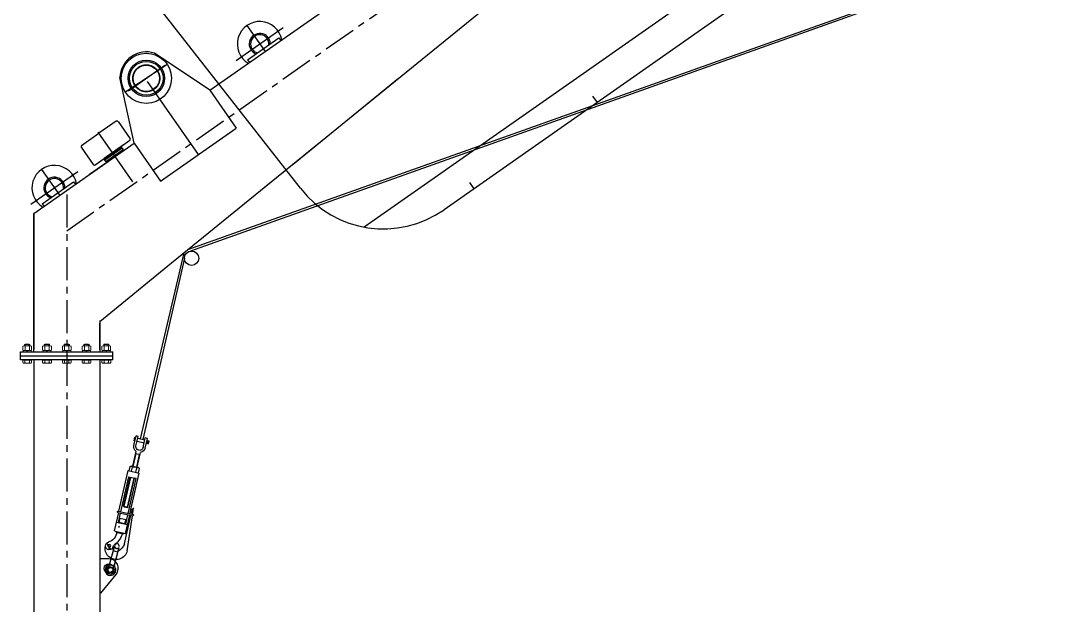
# Model space of a CAD drawing. Header units: millimetres. Extents: x -1838618 to -1600818, y -1770412 to -1553248.
# Drawn here: x -1829074 to -1825175, y -1643743 to -1641528 of the extents above; entities that cross this region are included whole.
import ezdxf

# ---------------------------------------------------------------- set-up
doc = ezdxf.new("R2010")
doc.units = ezdxf.units.MM
doc.header["$LTSCALE"] = 100
for name, pattern in [('CENTER', [2, 1.25, -0.25, 0.25, -0.25]), ('CENTER2', [28.575, 19.05, -3.175, 3.175, -3.175]), ('CENTERX2', [4, 2.5, -0.5, 0.5, -0.5]), ('DASHED', [0.75, 0.5, -0.25]), ('KM_SOLID', [0]), ('PHANTOM2', [31.75, 15.875, -3.175, 3.175, -3.175, 3.175, -3.175])]:
    doc.linetypes.add(name, pattern=pattern)
doc.layers.add('1轮廓实线层', color=255, linetype='KM_SOLID', lineweight=13)
for name, color, linetype in [('2细线层', 3, 'Continuous'), ('CENTER', 6, 'CENTER2'), ('DRAWING', 7, 'Continuous'), ('EQUIP', 7, 'Continuous'), ('HIDDEN0', 125, 'DASHED'), ('PV-ADF', 7, 'Continuous'), ('SOLID', 7, 'Continuous')]:
    doc.layers.add(name, color=color, linetype=linetype)

# ---------------------------------------------------------------- blocks, each defined once
blk = doc.blocks.new('dae')
at = {"color": 7}
for p, q in [((133838.6, 11001.4), (133859.5, 11022.2)), ((133856.1, 11018.8), (133850.8, 11024.2)), ((133856.1, 11018.8), (133850.8, 11024.2)), ((133922.2, 11012.5), (133911.6, 10878.5)), ((133905.6, 10988.7), (133905.6, 10878.5)), ((133861.3, 10949.5), (133858.3, 10949.5)), ((133858.3, 10949.5), (133858.3, 10878.5)), ((133861.3, 10949.5), (133901.1, 10949.5)), ((133865.2, 10952.5), (133865.2, 10949.5)), ((133865.2, 10952.5), (133894.2, 10952.5)), ((133894.2, 10952.5), (133894.2, 10949.5)), ((133905.6, 10952.7), (133901.1, 10948.2)), ((133901.1, 10949.5), (133901.1, 10878.5)), ((133901.1, 10949.5), (133901.1, 10878.5)), ((133901.1, 10928.9), (133905.6, 10924.5)), ((133901.1, 10928.9), (133905.6, 10924.5)), ((133905.6, 10917.3), (133901.1, 10912.8)), ((133905.6, 10917.3), (133901.1, 10912.8)), ((133855, 10878.5), (133912.9, 10878.5)), ((133858.3, 10915.2), (133901.1, 10915.2)), ((133865.4, 10915.2), (133865.4, 10878.5)), ((133894, 10915.2), (133894, 10878.5)), ((133855, 10873.5), (133913.5, 10873.5)), ((133858.3, 10873.5), (133858.3, 10715)), ((133865.4, 10873.5), (133865.4, 10738.6)), ((133873.2, 10852.9), (133871.2, 10850.9)), ((133871.2, 10850.9), (133871.2, 10738.6)), ((133871.2, 10850.9), (133879.7, 10850.9)), ((133872.9, 10850.9), (133872.9, 10738.6)), ((133873.2, 10852.9), (133886.2, 10852.9)), ((133888.2, 10850.9), (133879.7, 10850.9)), ((133886.2, 10852.9), (133888.2, 10850.9)), ((133886.5, 10850.9), (133886.5, 10738.6)), ((133888.2, 10850.9), (133888.2, 10738.6)), ((133894, 10873.5), (133894, 10738.6)), ((133901.1, 10873.5), (133901.1, 10715)), ((133901.1, 10873.5), (133901.1, 10767.4)), ((133905.6, 10873.5), (133905.6, 10858.5)), ((133911.2, 10873.5), (133910, 10859.4)), ((133865.4, 10738.6), (133871.2, 10738.6)), ((133871.2, 10738.6), (133888.2, 10738.6)), ((133894, 10738.6), (133888.2, 10738.6)), ((133858.3, 10715), (133901.1, 10715)), ((133862, 10715), (133862, 10698.4)), ((133865.8, 10695.8), (133867.1, 10695.8)), ((133866.8, 10695.8), (133879.7, 10695.8)), ((133871.2, 10695.8), (133871.2, 10638.2)), ((133871.3, 10715), (133871.3, 10698.9)), ((133872.9, 10695.8), (133872.9, 10645.9)), ((133893.6, 10695.8), (133879.7, 10695.8)), ((133886.5, 10695.8), (133886.5, 10645.9)), ((133888.1, 10715), (133888.1, 10698.9)), ((133888.2, 10695.8), (133888.2, 10638.2)), ((133893.6, 10695.8), (133892.3, 10695.8)), ((133897.4, 10715), (133897.4, 10698.4)), ((133871.2, 10645.9), (133888.2, 10645.9)), ((133857.5, 10617.7), (133857.5, 10580.7)), ((133865.8, 10617.7), (133865.8, 10580.7)), ((133893.6, 10617.7), (133893.6, 10580.7)), ((133901.9, 10617.7), (133901.9, 10580.7)), ((133854.7, 10600.9), (133854.7, 10586.3)), ((133857.5, 10600.9), (133854.7, 10600.9)), ((133854.7, 10586.3), (133857.5, 10586.3)), ((133865.8, 10580.7), (133857.5, 10580.7)), ((133865.8, 10599.2), (133893.6, 10599.2)), ((133865.8, 10588.1), (133893.6, 10588.1)), ((133901.9, 10580.7), (133893.6, 10580.7)), ((133901.9, 10599.2), (133909.9, 10599.2)), ((133901.9, 10588.1), (133909.9, 10588.1)), ((133903.6, 10593.6), (133909.9, 10593.6)), ((133909.9, 10599.2), (133909.9, 10588.1))]:
    blk.add_line(p, q, dxfattribs=at)
blk.add_lwpolyline([(133868.1, 10915.2), (133868.1, 10897.7), (133889.9, 10897.7), (133889.9, 10915.2)], close=True, dxfattribs=at)
for centre, radius in [((133852, 11009.4), 5.28), ((133871.4, 10930.3), 1.51), ((133905.5, 10593.6), 1.91)]:
    blk.add_circle(centre, radius, dxfattribs=at)
for centre, radius, start, end in [((133879.7, 11012.5), 42.5, 0, 180), ((133852, 11009.4), 14.8, 0.2479, 249.6048), ((133823.6, 10956.6), 45.1, 354.6795, 62.8137), ((133885.2, 11011.4), 18.5, 176.3662, 221.4817), ((133879.7, 11012.5), 12.9, 37.754, 180), ((133820.6, 10953.3), 68.4, 359.3105, 42.0916), ((133861.3, 10987.1), 44.3, 2.0274, 53.6729), ((133855.3, 10876), 2.49, 96.348, 263.652), ((133912.7, 10875.9), 2.54, 288.4739, 85.048), ((133911.6, 10856.3), 6.42, 159.8896, 244.0153), ((133910.5, 10852.2), 2.34, 225.364, 282.5837), ((133924, 10856), 14.4, 166.2167, 204.9084), ((133866.5, 10701), 5.21, 210.4299, 336.7264), ((133879.7, 10708.8), 13, 229.4723, 310.7844), ((133892.9, 10701), 5.21, 203.2736, 329.5701), ((133879.7, 10617.7), 22.2, 112.4702, 180), ((133879.7, 10617.7), 13.9, 0, 180), ((133879.7, 10617.7), 22.2, 0, 67.5298)]:
    blk.add_arc(centre, radius, start, end, dxfattribs=at)
blk = doc.blocks.new('eeeeq')
blk.add_circle((132985.8, 11300.7), 9.56)
at = {"layer": 'DRAWING'}
for p, q in [((133002.1, 11319.6), (133060.5, 11350.6)), ((133010.5, 11303.7), (133070.4, 11335.8))]:
    blk.add_line(p, q, dxfattribs=at)
for centre, radius in [((132985.8, 11300.7), 11.2), ((132985.5, 11300.6), 9.56)]:
    blk.add_circle(centre, radius, dxfattribs=at)
for centre, radius, start, end in [((133068.4, 11345.2), 8.99, 297.9699, 117.9699), ((132985.5, 11300.6), 20.4, 59.1651, 342.7117), ((132985.5, 11300.6), 15.3, 66.1966, 349.7432), ((132996.9, 11326.3), 12.7, 246.1966, 297.9699), ((132997.6, 11328), 9.56, 246.1966, 297.9699), ((133013.1, 11295.6), 12.7, 117.9699, 169.7432), ((133015, 11295.2), 9.56, 117.9699, 169.7432)]:
    blk.add_arc(centre, radius, start, end, dxfattribs=at)
at = {"layer": 'HIDDEN0'}
blk.add_arc((133069.5, 11345.8), 10.2, 146.4787, 269.4612, dxfattribs=at)
blk = doc.blocks.new('A$C5328532F')
at = {"color": 2}
for p, q in [((-4890.4, -2194.9, 1180), (-7856.9, -3250, 1180)), ((-4886.4, -2200.5, 1180), (-7848.7, -3256.2, 1180)), ((-8038.1, -3967, 1180), (-7873.1, -3263.1, 1180)), ((-7872.4, -3283.1, 1180), (-8030.1, -3969.5, 1180))]:
    blk.add_line(p, q, dxfattribs=at)
at = {"linetype": 'Continuous', "extrusion": (-0.573576, 0.819152, 0)}
for p, q in [((-7632.9, -2531.8, 1180), (-7514.1, -2448.6, 1180)), ((-8411, -3076.7, 1180), (-8292.3, -2993.5, 1180))]:
    blk.add_line(p, q, dxfattribs=at)
at = {"linetype": 'Continuous'}
for p, q in [((-7514.1, -2448.6, 1180), (-7507.2, -2458.4, 1180)), ((-7632.9, -2531.8, 1180), (-7626, -2541.6, 1180)), ((-8292.3, -2993.5, 1180), (-8285.4, -3003.3, 1180)), ((-8411, -3076.7, 1180), (-8404.2, -3086.5, 1180))]:
    blk.add_line(p, q, dxfattribs=at)
for p, q in [((-8097.7, -2654.3, 1180), (-7939.2, -2549.5, 1180)), ((-7776.5, -2647, 1180), (-7676.1, -2790.4, 1180)), ((-8103, -2853.9, 1180), (-8175.8, -2904.9, 1180)), ((-8115.6, -2864.5, 1180), (-8172.9, -2904.7, 1180)), ((-8063.2, -2847.8, 1180), (-7962.8, -2991.1, 1180)), ((-8158.7, -4421.5, 1180), (-8193.1, -4421.5, 1180))]:
    blk.add_line(p, q)
blk.add_circle((-7845.2, -3283.1, 1180), 27.2)
at = {"layer": '1轮廓实线层'}
for p, q in [((-8484.5, -3616.1, 1180), (-8484.5, -3631.6, 1180)), ((-8480.4, -3614.9, 1180), (-8455.6, -3614.9, 1180)), ((-8476.1, -3607.9, 1180), (-8478.1, -3609.9, 1180)), ((-8478.1, -3609.9, 1180), (-8458.1, -3609.9, 1180)), ((-8478.1, -3614.9, 1180), (-8478.1, -3609.9, 1180)), ((-8476.2, -3616.1, 1180), (-8476.2, -3631.6, 1180)), ((-8476.1, -3607.9, 1180), (-8460.1, -3607.9, 1180)), ((-8460.1, -3607.9, 1180), (-8458.1, -3609.9, 1180)), ((-8459.8, -3616.1, 1180), (-8459.8, -3631.6, 1180)), ((-8458.1, -3614.9, 1180), (-8458.1, -3609.9, 1180)), ((-8451.5, -3616.1, 1180), (-8451.5, -3631.6, 1180)), ((-8409.5, -3616.1, 1180), (-8409.5, -3631.6, 1180)), ((-8405.4, -3614.9, 1180), (-8380.6, -3614.9, 1180)), ((-8401.1, -3607.9, 1180), (-8403.1, -3609.9, 1180)), ((-8403.1, -3609.9, 1180), (-8383.1, -3609.9, 1180)), ((-8403.1, -3614.9, 1180), (-8403.1, -3609.9, 1180)), ((-8401.2, -3616.1, 1180), (-8401.2, -3631.6, 1180)), ((-8401.1, -3607.9, 1180), (-8385.1, -3607.9, 1180)), ((-8385.1, -3607.9, 1180), (-8383.1, -3609.9, 1180)), ((-8384.8, -3616.1, 1180), (-8384.8, -3631.6, 1180)), ((-8383.1, -3614.9, 1180), (-8383.1, -3609.9, 1180)), ((-8376.5, -3616.1, 1180), (-8376.5, -3631.6, 1180)), ((-8334.6, -3616.1, 1180), (-8334.6, -3631.6, 1180)), ((-8305.8, -3614.9, 1180), (-8330.5, -3614.9, 1180)), ((-8326.1, -3607.9, 1180), (-8328.1, -3609.9, 1180)), ((-8308.1, -3609.9, 1180), (-8328.1, -3609.9, 1180)), ((-8328.1, -3614.9, 1180), (-8328.1, -3609.9, 1180)), ((-8326.4, -3616.1, 1180), (-8326.4, -3631.6, 1180)), ((-8310.1, -3607.9, 1180), (-8326.1, -3607.9, 1180)), ((-8310.1, -3607.9, 1180), (-8308.1, -3609.9, 1180)), ((-8309.9, -3616.1, 1180), (-8309.9, -3631.6, 1180)), ((-8308.1, -3614.9, 1180), (-8308.1, -3609.9, 1180)), ((-8301.7, -3616.1, 1180), (-8301.7, -3631.6, 1180)), ((-8259.6, -3616.1, 1180), (-8259.6, -3631.6, 1180)), ((-8230.8, -3614.9, 1180), (-8255.5, -3614.9, 1180)), ((-8251.1, -3607.9, 1180), (-8253.1, -3609.9, 1180)), ((-8233.1, -3609.9, 1180), (-8253.1, -3609.9, 1180)), ((-8253.1, -3614.9, 1180), (-8253.1, -3609.9, 1180)), ((-8251.4, -3616.1, 1180), (-8251.4, -3631.6, 1180)), ((-8235.1, -3607.9, 1180), (-8251.1, -3607.9, 1180)), ((-8235.1, -3607.9, 1180), (-8233.1, -3609.9, 1180)), ((-8234.9, -3616.1, 1180), (-8234.9, -3631.6, 1180)), ((-8233.1, -3614.9, 1180), (-8233.1, -3609.9, 1180)), ((-8226.7, -3616.1, 1180), (-8226.7, -3631.6, 1180)), ((-8184.6, -3616.1, 1180), (-8184.6, -3631.6, 1180)), ((-8155.8, -3614.9, 1180), (-8180.5, -3614.9, 1180)), ((-8176.1, -3607.9, 1180), (-8178.1, -3609.9, 1180)), ((-8158.1, -3609.9, 1180), (-8178.1, -3609.9, 1180)), ((-8178.1, -3614.9, 1180), (-8178.1, -3609.9, 1180)), ((-8176.4, -3616.1, 1180), (-8176.4, -3631.6, 1180)), ((-8160.1, -3607.9, 1180), (-8176.1, -3607.9, 1180)), ((-8160.1, -3607.9, 1180), (-8158.1, -3609.9, 1180)), ((-8159.9, -3616.1, 1180), (-8159.9, -3631.6, 1180)), ((-8158.1, -3614.9, 1180), (-8158.1, -3609.9, 1180)), ((-8151.7, -3616.1, 1180), (-8151.7, -3631.6, 1180)), ((-8483.1, -3632.9, 1180), (-8453.1, -3632.9, 1180)), ((-8483.1, -3637.9, 1180), (-8483.1, -3632.9, 1180)), ((-8453.1, -3637.9, 1180), (-8483.1, -3637.9, 1180)), ((-8480.4, -3632.9, 1180), (-8455.6, -3632.9, 1180)), ((-8470.5, -3637.9, 1180), (-8468.2, -3632.9, 1180)), ((-8468, -3637.9, 1180), (-8465.7, -3632.9, 1180)), ((-8453.1, -3632.9, 1180), (-8453.1, -3637.9, 1180)), ((-8408.1, -3632.9, 1180), (-8378.1, -3632.9, 1180)), ((-8408.1, -3637.9, 1180), (-8408.1, -3632.9, 1180)), ((-8378.1, -3637.9, 1180), (-8408.1, -3637.9, 1180)), ((-8405.4, -3632.9, 1180), (-8380.6, -3632.9, 1180)), ((-8395.5, -3637.9, 1180), (-8393.2, -3632.9, 1180)), ((-8393, -3637.9, 1180), (-8390.7, -3632.9, 1180)), ((-8378.1, -3632.9, 1180), (-8378.1, -3637.9, 1180)), ((-8303.1, -3632.9, 1180), (-8333.1, -3632.9, 1180)), ((-8333.1, -3632.9, 1180), (-8333.1, -3637.9, 1180)), ((-8333.1, -3637.9, 1180), (-8303.1, -3637.9, 1180)), ((-8305.8, -3632.9, 1180), (-8330.5, -3632.9, 1180)), ((-8318.1, -3637.9, 1180), (-8320.5, -3632.9, 1180)), ((-8315.6, -3637.9, 1180), (-8318, -3632.9, 1180)), ((-8303.1, -3637.9, 1180), (-8303.1, -3632.9, 1180)), ((-8228.1, -3632.9, 1180), (-8258.1, -3632.9, 1180)), ((-8258.1, -3632.9, 1180), (-8258.1, -3637.9, 1180)), ((-8258.1, -3637.9, 1180), (-8228.1, -3637.9, 1180)), ((-8230.8, -3632.9, 1180), (-8255.5, -3632.9, 1180)), ((-8243.2, -3637.9, 1180), (-8245.5, -3632.9, 1180)), ((-8240.7, -3637.9, 1180), (-8243, -3632.9, 1180)), ((-8228.1, -3637.9, 1180), (-8228.1, -3632.9, 1180)), ((-8153.1, -3632.9, 1180), (-8183.1, -3632.9, 1180)), ((-8183.1, -3632.9, 1180), (-8183.1, -3637.9, 1180)), ((-8183.1, -3637.9, 1180), (-8153.1, -3637.9, 1180)), ((-8155.8, -3632.9, 1180), (-8180.5, -3632.9, 1180)), ((-8168.2, -3637.9, 1180), (-8170.5, -3632.9, 1180)), ((-8165.7, -3637.9, 1180), (-8168, -3632.9, 1180)), ((-8153.1, -3637.9, 1180), (-8153.1, -3632.9, 1180)), ((-8484.8, -3668.7, 1180), (-8451.3, -3668.7, 1180)), ((-8484.8, -3668.7, 1180), (-8484.8, -3678.5, 1180)), ((-8482.2, -3667.9, 1180), (-8454, -3667.9, 1180)), ((-8482.2, -3668.7, 1180), (-8482.2, -3667.9, 1180)), ((-8468.1, -3680.4, 1180), (-8480.7, -3680.4, 1180)), ((-8476.5, -3668.7, 1180), (-8476.5, -3678.5, 1180)), ((-8455.5, -3680.4, 1180), (-8468.1, -3680.4, 1180)), ((-8459.7, -3668.7, 1180), (-8459.7, -3678.5, 1180)), ((-8454, -3668.7, 1180), (-8454, -3667.9, 1180)), ((-8451.3, -3668.7, 1180), (-8451.3, -3678.5, 1180)), ((-8409.8, -3668.7, 1180), (-8376.3, -3668.7, 1180)), ((-8409.8, -3668.7, 1180), (-8409.8, -3678.5, 1180)), ((-8407.2, -3667.9, 1180), (-8379, -3667.9, 1180)), ((-8407.2, -3668.7, 1180), (-8407.2, -3667.9, 1180)), ((-8393.1, -3680.4, 1180), (-8405.7, -3680.4, 1180)), ((-8401.5, -3668.7, 1180), (-8401.5, -3678.5, 1180)), ((-8380.5, -3680.4, 1180), (-8393.1, -3680.4, 1180)), ((-8384.7, -3668.7, 1180), (-8384.7, -3678.5, 1180)), ((-8379, -3668.7, 1180), (-8379, -3667.9, 1180)), ((-8376.3, -3668.7, 1180), (-8376.3, -3678.5, 1180)), ((-8334.8, -3668.7, 1180), (-8334.8, -3678.5, 1180)), ((-8301.3, -3668.7, 1180), (-8334.8, -3668.7, 1180)), ((-8304, -3667.9, 1180), (-8332.2, -3667.9, 1180)), ((-8332.2, -3668.7, 1180), (-8332.2, -3667.9, 1180)), ((-8330.6, -3680.4, 1180), (-8318.1, -3680.4, 1180)), ((-8326.4, -3668.7, 1180), (-8326.4, -3678.5, 1180)), ((-8318.1, -3680.4, 1180), (-8305.5, -3680.4, 1180)), ((-8309.7, -3668.7, 1180), (-8309.7, -3678.5, 1180)), ((-8304, -3668.7, 1180), (-8304, -3667.9, 1180)), ((-8301.3, -3668.7, 1180), (-8301.3, -3678.5, 1180)), ((-8226.3, -3668.7, 1180), (-8259.8, -3668.7, 1180)), ((-8259.8, -3668.7, 1180), (-8259.8, -3678.5, 1180)), ((-8229, -3667.9, 1180), (-8257.2, -3667.9, 1180)), ((-8257.2, -3668.7, 1180), (-8257.2, -3667.9, 1180)), ((-8255.7, -3680.4, 1180), (-8243.1, -3680.4, 1180)), ((-8251.5, -3668.7, 1180), (-8251.5, -3678.5, 1180)), ((-8243.1, -3680.4, 1180), (-8230.5, -3680.4, 1180)), ((-8234.7, -3668.7, 1180), (-8234.7, -3678.5, 1180)), ((-8229, -3668.7, 1180), (-8229, -3667.9, 1180)), ((-8226.3, -3668.7, 1180), (-8226.3, -3678.5, 1180)), ((-8184.8, -3668.7, 1180), (-8184.8, -3678.5, 1180)), ((-8151.3, -3668.7, 1180), (-8184.8, -3668.7, 1180)), ((-8154, -3667.9, 1180), (-8182.2, -3667.9, 1180)), ((-8182.2, -3668.7, 1180), (-8182.2, -3667.9, 1180)), ((-8180.7, -3680.4, 1180), (-8168.1, -3680.4, 1180)), ((-8176.5, -3668.7, 1180), (-8176.5, -3678.5, 1180)), ((-8168.1, -3680.4, 1180), (-8155.5, -3680.4, 1180)), ((-8159.7, -3668.7, 1180), (-8159.7, -3678.5, 1180)), ((-8154, -3668.7, 1180), (-8154, -3667.9, 1180)), ((-8151.3, -3668.7, 1180), (-8151.3, -3678.5, 1180))]:
    blk.add_line(p, q, dxfattribs=at)
for centre, radius, start, end in [((-8480.4, -3622.2, 1180), 7.36, 55.9816, 124.019), ((-8468, -3642.4, 1180), 27.6, 72.6069, 107.3931), ((-8455.6, -3622.2, 1180), 7.36, 55.9816, 124.019), ((-8405.4, -3622.2, 1180), 7.36, 55.9816, 124.019), ((-8393, -3642.4, 1180), 27.6, 72.6069, 107.3931), ((-8380.6, -3622.2, 1180), 7.36, 55.9816, 124.019), ((-8330.5, -3622.2, 1180), 7.36, 55.981, 124.0184), ((-8318.1, -3642.4, 1180), 27.6, 72.6069, 107.3931), ((-8305.8, -3622.2, 1180), 7.36, 55.981, 124.0184), ((-8255.5, -3622.2, 1180), 7.36, 55.981, 124.0184), ((-8243.2, -3642.4, 1180), 27.6, 72.6069, 107.3931), ((-8230.8, -3622.2, 1180), 7.36, 55.981, 124.0184), ((-8180.5, -3622.2, 1180), 7.36, 55.981, 124.0184), ((-8168.2, -3642.4, 1180), 27.6, 72.6069, 107.3931), ((-8155.8, -3622.2, 1180), 7.36, 55.981, 124.0184), ((-8480.4, -3625.5, 1180), 7.36, 235.981, 304.0184), ((-8468, -3605.3, 1180), 27.6, 252.6069, 287.3931), ((-8455.6, -3625.5, 1180), 7.36, 235.981, 304.0184), ((-8405.4, -3625.5, 1180), 7.36, 235.981, 304.0184), ((-8393, -3605.3, 1180), 27.6, 252.6069, 287.3931), ((-8380.6, -3625.5, 1180), 7.36, 235.981, 304.0184), ((-8330.5, -3625.5, 1180), 7.36, 235.9816, 304.019), ((-8318.1, -3605.3, 1180), 27.6, 252.6069, 287.3931), ((-8305.8, -3625.5, 1180), 7.36, 235.9816, 304.019), ((-8255.5, -3625.5, 1180), 7.36, 235.9816, 304.019), ((-8243.2, -3605.3, 1180), 27.6, 252.6069, 287.3931), ((-8230.8, -3625.5, 1180), 7.36, 235.9816, 304.019), ((-8180.5, -3625.5, 1180), 7.36, 235.9816, 304.019), ((-8168.2, -3605.3, 1180), 27.6, 252.6069, 287.3931), ((-8155.8, -3625.5, 1180), 7.36, 235.9816, 304.019), ((-8480.7, -3674.7, 1180), 5.62, 221.7965, 318.2028), ((-8468.1, -3660.7, 1180), 19.7, 244.783, 295.217), ((-8455.5, -3674.7, 1180), 5.62, 221.7972, 318.2035), ((-8405.7, -3674.7, 1180), 5.62, 221.7965, 318.2028), ((-8393.1, -3660.7, 1180), 19.7, 244.783, 295.217), ((-8380.5, -3674.7, 1180), 5.62, 221.7972, 318.2035), ((-8330.6, -3674.7, 1180), 5.62, 221.7965, 318.2028), ((-8318.1, -3660.7, 1180), 19.7, 244.783, 295.217), ((-8305.5, -3674.7, 1180), 5.62, 221.7972, 318.2035), ((-8255.7, -3674.7, 1180), 5.62, 221.7965, 318.2028), ((-8243.1, -3660.7, 1180), 19.7, 244.783, 295.217), ((-8230.5, -3674.7, 1180), 5.62, 221.7972, 318.2035), ((-8180.7, -3674.7, 1180), 5.62, 221.7965, 318.2028), ((-8168.1, -3660.7, 1180), 19.7, 244.783, 295.217), ((-8155.5, -3674.7, 1180), 5.62, 221.7972, 318.2035)]:
    blk.add_arc(centre, radius, start, end, dxfattribs=at)
at = {"layer": '2细线层'}
for p, q in [((-8476.1, -3614.9, 1180), (-8476.1, -3607.9, 1180)), ((-8460.1, -3614.9, 1180), (-8460.1, -3607.9, 1180)), ((-8401.1, -3614.9, 1180), (-8401.1, -3607.9, 1180)), ((-8385.1, -3614.9, 1180), (-8385.1, -3607.9, 1180)), ((-8326.1, -3614.9, 1180), (-8326.1, -3607.9, 1180)), ((-8310.1, -3614.9, 1180), (-8310.1, -3607.9, 1180)), ((-8251.1, -3614.9, 1180), (-8251.1, -3607.9, 1180)), ((-8235.1, -3614.9, 1180), (-8235.1, -3607.9, 1180)), ((-8176.1, -3614.9, 1180), (-8176.1, -3607.9, 1180)), ((-8160.1, -3614.9, 1180), (-8160.1, -3607.9, 1180))]:
    blk.add_line(p, q, dxfattribs=at)
at = {"layer": 'CENTER', "extrusion": (-0.087156, 0.996195, 1e-16)}
for p, q in [((-7675.6, -2533.6, 1180), (-7497.7, -2409.1, 1180)), ((-8453.8, -3078.5, 1180), (-8275.9, -2954, 1180))]:
    blk.add_line(p, q, dxfattribs=at)
at = {"layer": 'CENTER'}
for p, q in [((-7635.4, -2401.7, 1180), (-7566.6, -2500, 1180)), ((-8134.7, -2898.2, 1180), (-8199.3, -2805.9, 1180)), ((-8068.1, -2993.3, 1180), (-8134.7, -2898.2, 1180)), ((-8068.1, -2993.3, 1180), (-8134.7, -2898.2, 1180)), ((-8413.6, -2946.6, 1180), (-8344.8, -3044.9, 1180))]:
    blk.add_line(p, q, dxfattribs=at)
at = {"layer": 'CENTER', "linetype": 'CENTERX2', "ltscale": 100}
for p, q in [((-8083.8, -2648.6, 1180), (-7946.4, -2552.4, 1180)), ((-8013.3, -2614, 1180), (-7819.5, -2890.7, 1180))]:
    blk.add_line(p, q, dxfattribs=at)
at = {"layer": 'DRAWING'}
for p, q in [((-7776.5, -2647, 1180), (-7985.6, -2506.6, 1180)), ((-8063.2, -2847.8, 1180), (-8116.7, -2598.3, 1180)), ((-8493.1, -3667.9, 1180), (-8493.1, -3637.9, 1180)), ((-8143.1, -3667.9, 1180), (-8143.1, -3637.9, 1180)), ((-8189, -4551.5, 1180), (-8130.9, -4480.3, 1180))]:
    blk.add_line(p, q, dxfattribs=at)
at = {"layer": 'DRAWING', "linetype": 'Continuous'}
for p, q in [((-8130.9, -2764.2, 1180), (-8196.4, -2810, 1180)), ((-8108.6, -2865.7, 1180), (-8174.1, -2911.6, 1180)), ((-8111.5, -2861.6, 1180), (-8115.6, -2864.5, 1180)), ((-8108.6, -2865.7, 1180), (-8111.5, -2861.6, 1180)), ((-8172.9, -2904.7, 1180), (-8177, -2907.5, 1180)), ((-8175.5, -2904.6, 1180), (-8173.8, -2903.4, 1180)), ((-8173.8, -2903.4, 1180), (-8172.9, -2904.7, 1180))]:
    blk.add_line(p, q, dxfattribs=at)
at = {"layer": 'DRAWING', "linetype": 'Continuous', "extrusion": (2e-16, 3e-16, -1)}
for p, q in [((-8123.9, -2765.4, 1180), (-8078.3, -2830.5, 1180)), ((-8079.6, -2837.5, 1180), (-8114.4, -2861.8, 1180)), ((-8104, -2872.3, 1180), (-8169.5, -2918.2, 1180)), ((-8108.6, -2865.7, 1180), (-8104, -2872.3, 1180)), ((-8177, -2907.5, 1180), (-8169.5, -2918.2, 1180))]:
    blk.add_line(p, q, dxfattribs=at)
at = {"layer": 'DRAWING', "linetype": 'Continuous', "extrusion": (1e-16, 2e-16, -1)}
for p, q in [((-8263.2, -2862.9, 1180), (-8217.6, -2928, 1180)), ((-8116.4, -2863.3, 1180), (-8115.6, -2864.5, 1180)), ((-8210.6, -2929.2, 1180), (-8175.8, -2904.9, 1180))]:
    blk.add_line(p, q, dxfattribs=at)
at = {"layer": 'DRAWING', "extrusion": (0.819152, 0.573576, -1e-16)}
blk.add_line((-8174.2, -2925.5, 1180), (-8231.5, -2965.6, 1180), dxfattribs=at)
at = {"layer": 'DRAWING', "extrusion": (0, 1, 0)}
for p, q in [((-8493.1, -3637.9, 1180), (-8143.1, -3637.9, 1180)), ((-8493.1, -3652.9, 1180), (-8143.1, -3652.9, 1180)), ((-8443.1, -3637.9, 1180), (-8443.1, -3637.9, 1180)), ((-8329.1, -3637.9, 1180), (-8329.1, -3637.9, 1180)), ((-8329.1, -3637.9, 1180), (-8329.1, -3637.9, 1180)), ((-8307.1, -3637.9, 1180), (-8307.1, -3637.9, 1180)), ((-8307.1, -3637.9, 1180), (-8307.1, -3637.9, 1180)), ((-8254.1, -3637.9, 1180), (-8254.1, -3637.9, 1180)), ((-8254.1, -3637.9, 1180), (-8254.1, -3637.9, 1180)), ((-8232.1, -3637.9, 1180), (-8232.1, -3637.9, 1180)), ((-8232.1, -3637.9, 1180), (-8232.1, -3637.9, 1180)), ((-8193.1, -3637.9, 1180), (-8193.1, -3637.9, 1180)), ((-8179.1, -3637.9, 1180), (-8179.1, -3637.9, 1180)), ((-8179.1, -3637.9, 1180), (-8179.1, -3637.9, 1180)), ((-8157.1, -3637.9, 1180), (-8157.1, -3637.9, 1180)), ((-8157.1, -3637.9, 1180), (-8157.1, -3637.9, 1180)), ((-8143.1, -3667.9, 1180), (-8493.1, -3667.9, 1180)), ((-8443.1, -3667.9, 1180), (-8443.1, -5520, 1180)), ((-8193.1, -3667.9, 1180), (-8193.1, -5520, 1180))]:
    blk.add_line(p, q, dxfattribs=at)
at = {"layer": 'DRAWING', "extrusion": (-2.2e-15, 1, 0)}
for p, q in [((-8479.1, -3637.9, 1180), (-8479.1, -3637.9, 1180)), ((-8479.1, -3637.9, 1180), (-8479.1, -3637.9, 1180)), ((-8457.1, -3637.9, 1180), (-8457.1, -3637.9, 1180)), ((-8457.1, -3637.9, 1180), (-8457.1, -3637.9, 1180)), ((-8443.1, -3637.9, 1180), (-8443.1, -3637.9, 1180)), ((-8404.1, -3637.9, 1180), (-8404.1, -3637.9, 1180)), ((-8404.1, -3637.9, 1180), (-8404.1, -3637.9, 1180)), ((-8382.1, -3637.9, 1180), (-8382.1, -3637.9, 1180)), ((-8382.1, -3637.9, 1180), (-8382.1, -3637.9, 1180))]:
    blk.add_line(p, q, dxfattribs=at)
at = {"layer": 'DRAWING', "linetype": 'Continuous'}
for radius in [95, 69, 51, 51, 51]:
    blk.add_circle((-8016.7, -2601.6, 1180), radius, dxfattribs=at)
at = {"layer": 'DRAWING', "color": 3, "linetype": 'Continuous'}
blk.add_circle((-8016.7, -2601.6, 1180), 64, dxfattribs=at)
at = {"layer": 'DRAWING', "color": 6, "linetype": 'PHANTOM2', "ltscale": 500}
blk.add_circle((-8016.7, -2601.6, 1180), 51, dxfattribs=at)
at = {"layer": 'DRAWING'}
for centre, radius in [((-8016.7, -2601.6, 1180), 50), ((-8016.7, -2601.6, 1180), 50), ((-8158.7, -4457.5, 1180), 17.5)]:
    blk.add_circle(centre, radius, dxfattribs=at)
for centre, radius, start, end in [((-7586.7, -2471.4, 1180), 85, 10.6843, 239.3157), ((-7586.7, -2471.4, 1180), 40, 359.9004, 250.0996), ((-7586.7, -2471.4, 1180), 35, 353.9177, 256.0823), ((-8016.7, -2601.6, 1180), 100, 71.8699, 178.1301), ((-8364.9, -3016.3, 1180), 85, 10.6843, 239.3157), ((-8364.9, -3016.3, 1180), 40, 359.9004, 250.0996), ((-8364.9, -3016.3, 1180), 35, 353.9177, 256.0823), ((-8158.7, -4457.5, 1180), 36, 320.7534, 90)]:
    blk.add_arc(centre, radius, start, end, dxfattribs=at)
at = {"layer": 'DRAWING', "linetype": 'Continuous'}
for centre, start, end in [((-8128, -2768.2, 1180), 35, 125), ((-8082.4, -2833.4, 1180), 305, 35), ((-8259.1, -2860, 1180), 125, 215), ((-8213.5, -2925.1, 1180), 215, 305)]:
    blk.add_arc(centre, 5, start, end, dxfattribs=at)
at = {"layer": 'EQUIP', "color": 21, "linetype": 'ByBlock'}
for p, q in [((-2987.2, -367.8, 1180), (-6888.3, -3099.4, 1180)), ((-4509.4, -1287.2, 1180), (-7191.1, -3165, 1180)), ((-7432.8, -3018.3, 1180), (-8124.8, -2133.9, 1180)), ((-6325.5, -2668.7, 1180), (-6308.3, -2693.2, 1180)), ((-6792.4, -2995.6, 1180), (-6775.2, -3020.2, 1180))]:
    blk.add_line(p, q, dxfattribs=at)
blk.add_arc((-7117.7, -2771.7, 1180), 400, 218.0448, 305, dxfattribs=at)
at = {"layer": 'PV-ADF', "color": 21, "linetype": 'CENTER'}
for p, q in [((-8318.1, -3178.8, 1180), (-2749.2, 720.5, 1180)), ((-8318.1, -3041.6, 1180), (-8318.1, -5457.9, 1180))]:
    blk.add_line(p, q, dxfattribs=at)
at = {"layer": 'PV-ADF'}
for p, q in [((-5828.3, -1600.3, 1180), (-7583.5, -3027.6, 1180)), ((-7776.5, -2647, 1180), (-6762.5, -1937, 1180)), ((-7630.4, -2544.7, 1180), (-7609.3, -2529.9, 1180)), ((-6992, -2546.6, 1180), (-7046.1, -2590.6, 1180)), ((-7734.1, -2617.3, 1180), (-7679.9, -2579.4, 1180)), ((-7061.1, -2602.8, 1180), (-7460.4, -2927.6, 1180)), ((-7962.8, -2991.1, 1180), (-7676.1, -2790.4, 1180)), ((-8443.1, -3113.8, 1180), (-8063.2, -2847.8, 1180)), ((-8224.5, -2960.7, 1180), (-8159.8, -2915.4, 1180)), ((-7490.9, -2952.3, 1180), (-7568.5, -3015.4, 1180)), ((-7583.5, -3027.6, 1180), (-7921.2, -3302.3, 1180)), ((-7921.2, -3302.3, 1180), (-8193.1, -3523.4, 1180))]:
    blk.add_line(p, q, dxfattribs=at)
at = {"layer": 'PV-ADF', "extrusion": (-0.5, 0.866025, 0)}
for p, q in [((-8443.1, -3628.8, 1180), (-8443.1, -3113.8, 1180)), ((-8443.1, -3113.8, 1180), (-8443.1, -3628.8, 1180)), ((-8443.1, -3637.9, 1180), (-8443.1, -3113.8, 1180)), ((-8193.1, -3518.8, 1180), (-8193.1, -3637.9, 1180)), ((-8193.1, -3528.4, 1180), (-8193.1, -3628.8, 1180)), ((-8193.1, -3628.8, 1180), (-8193.1, -3528.4, 1180)), ((-8193.1, -3528.4, 1180), (-8193.1, -3628.8, 1180)), ((-8493.1, -3637.9, 1180), (-8143.1, -3637.9, 1180))]:
    blk.add_line(p, q, dxfattribs=at)
at = {"layer": 'SOLID'}
for p, q in [((-8262, -2855.9, 1180), (-8196.4, -2810, 1180)), ((-8114.4, -2861.8, 1180), (-8116.4, -2863.3, 1180))]:
    blk.add_line(p, q, dxfattribs=at)
at = {"layer": 'SOLID', "extrusion": (2e-16, 3e-16, -1)}
blk.add_line((-8165.4, -2915.3, 1180), (-8108.1, -2875.2, 1180), dxfattribs=at)
at = {"xscale": -1, "rotation": 167.0980159199906}
blk.add_blockref('dae', (-136171.2, 36246, 1180), dxfattribs=at)
at = {"rotation": 46.58767875045266}
blk.add_blockref('eeeeq', (-91337, -108834.4, 1180), dxfattribs=at)

msp = doc.modelspace()

# ---------------------------------------------------------------- block references
msp.add_blockref('A$C5328532F', (-1820581.2, -1639145.3))

doc.saveas('drawing.dxf')
